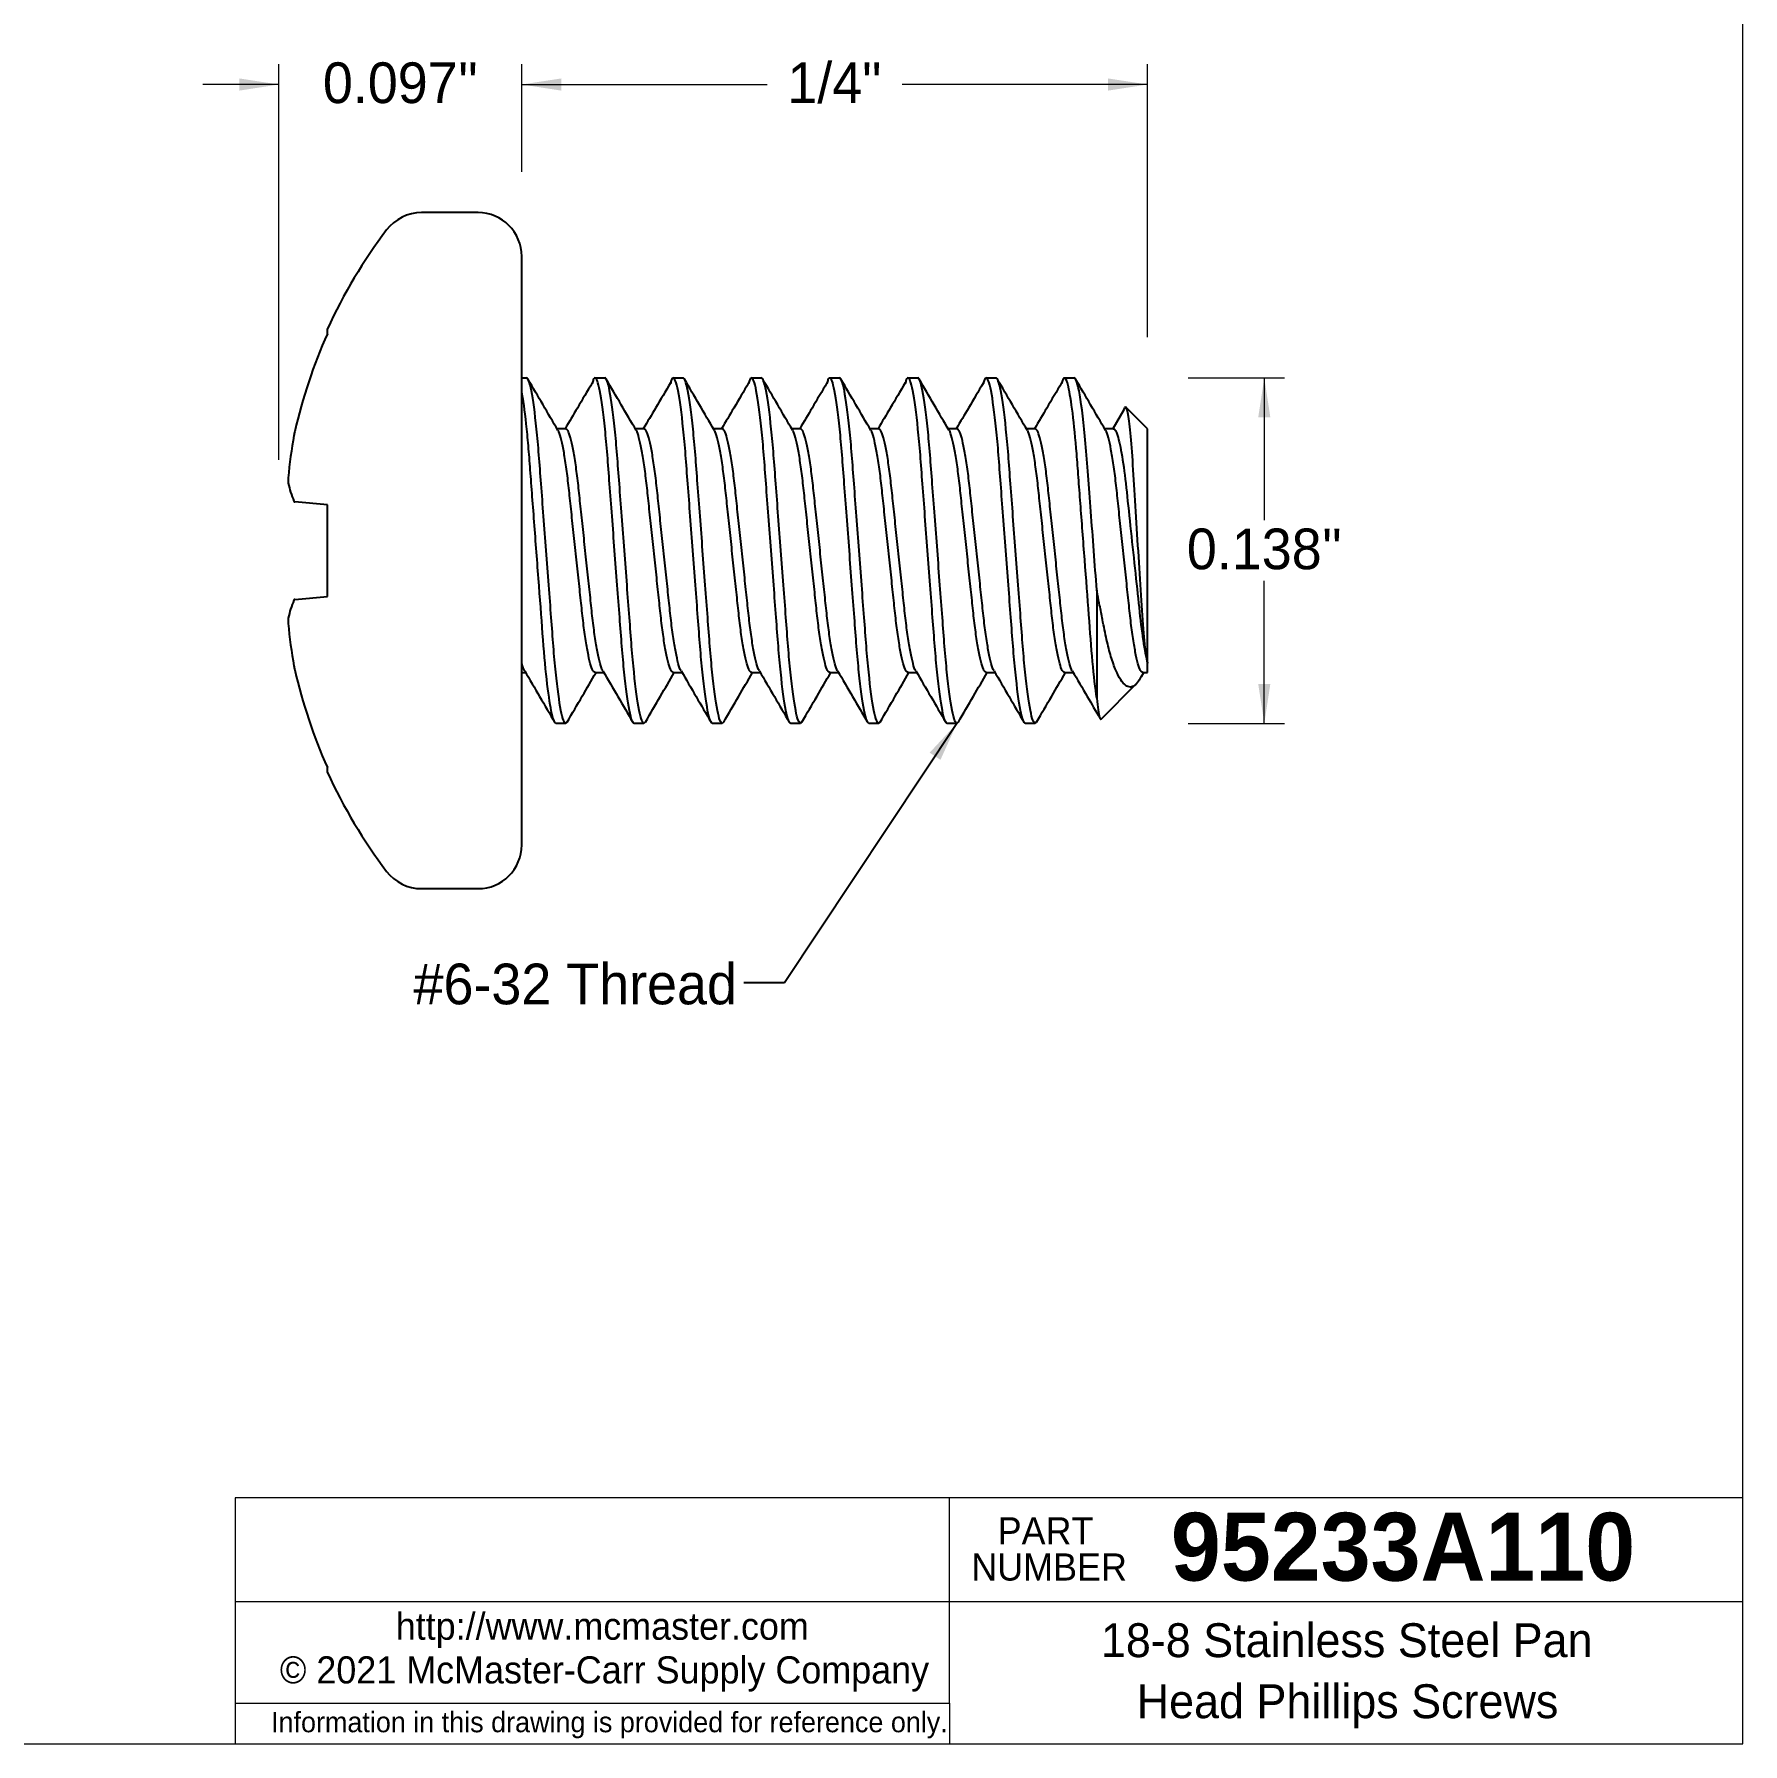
# Model space of a CAD drawing. Header units: inches. Extents: x 0.03 to 1.4, y 0.03 to 1.07.
# Drawn here: x 0.715 to 1.397, y 0.033 to 0.715 of the extents above; entities that cross this region are included whole.
import ezdxf

# ---------------------------------------------------------------- set-up
doc = ezdxf.new("R2010")
doc.units = ezdxf.units.IN
doc.header["$LTSCALE"] = 0.13
doc.header["$MEASUREMENT"] = 0
doc.linetypes.add('SLD-Solid', pattern=[0])
doc.styles.add('SLDTEXTSTYLE0', font='ARIAL.TTF', dxfattribs={"width": 0.948})
doc.styles.add('SLDTEXTSTYLE1', font='ARIALBD.TTF', dxfattribs={"width": 0.948})
doc.styles.get("Standard").update_dxf_attribs({"font": 'ARIAL.TTF'})
doc.dimstyles.new('SLDDIMSTYLE1', dxfattribs={"dimtxt": 0.18, "dimasz": 0.015774, "dimexe": 0, "dimexo": 0.0625, "dimgap": 0, "dimtad": 0, "dimtih": 1, "dimtoh": 1, "dimdec": 0, "dimrnd": 1e-09, "dimzin": 0, "dimdsep": 46, "dimtxsty": 'STANDARD', "dimsah": 1, "dimcen": 0.09, "dimadec": 0, "dimazin": 0, "dimtfac": 0.015774, "dimtdec": 0, "dimtofl": 0, "dimtmove": 0, "dimatfit": 3, "dimfxl": 1, "dimfrac": 2, "dimtolj": 1, "dimtzin": 0, "dimarcsym": 0})
doc.dimstyles.new('SLDDIMSTYLE2', dxfattribs={"dimtxt": 0.015774, "dimasz": 0.015774, "dimexe": 0, "dimexo": 0.0625, "dimgap": 0.003943, "dimtad": 0, "dimtih": 1, "dimtoh": 1, "dimdec": 6, "dimrnd": 1e-09, "dimzin": 12, "dimdsep": 46, "dimtxsty": 'SLDTEXTSTYLE0', "dimsah": 1, "dimcen": 0.09, "dimadec": 0, "dimazin": 3, "dimtfac": 1, "dimtdec": 3, "dimtofl": 0, "dimtmove": 0, "dimatfit": 3, "dimfxl": 1, "dimfrac": 2, "dimtolj": 1, "dimtzin": 12, "dimarcsym": 0})
doc.dimstyles.new('SLDDIMSTYLE3', dxfattribs={"dimtxt": 0.015774, "dimasz": 0.015774, "dimexe": 0, "dimexo": 0.0625, "dimgap": 0.003943, "dimtad": 0, "dimtih": 1, "dimtoh": 1, "dimdec": 3, "dimrnd": 1e-09, "dimdsep": 46, "dimtxsty": 'SLDTEXTSTYLE0', "dimsah": 1, "dimcen": 0.09, "dimadec": 0, "dimazin": 2, "dimtfac": 1, "dimtdec": 3, "dimtofl": 0, "dimtmove": 0, "dimatfit": 3, "dimfxl": 1, "dimfrac": 2, "dimtolj": 1, "dimtzin": 12, "dimarcsym": 0})
doc.dimstyles.new('SLDDIMSTYLE4', dxfattribs={"dimtxt": 0.015774, "dimasz": 0.015774, "dimexe": 0, "dimexo": 0.0625, "dimgap": 0.003943, "dimtad": 0, "dimtih": 1, "dimtoh": 1, "dimdec": 3, "dimrnd": 1e-09, "dimdsep": 46, "dimtxsty": 'SLDTEXTSTYLE0', "dimsah": 1, "dimcen": 0.09, "dimadec": 0, "dimazin": 2, "dimtfac": 1, "dimtdec": 3, "dimtmove": 0, "dimatfit": 0, "dimfxl": 1, "dimfrac": 2, "dimtolj": 1, "dimtzin": 12, "dimarcsym": 0})

# ---------------------------------------------------------------- blocks, each defined once
blk = doc.blocks.new('SW_NOTE_0_3')
at = {"color": 0, "linetype": 'SLD-Solid', "lineweight": 18, "insert": (0.0865, 0.01396), "char_height": 0.0108333, "attachment_point": 2, "style": 'SLDTEXTSTYLE0'}
blk.add_mtext('http://www.mcmaster.com', dxfattribs=at)
blk = doc.blocks.new('Internet')
at = {"color": 7, "linetype": 'SLD-Solid', "lineweight": 18}
blk.add_blockref('SW_NOTE_0_3', (-0.08098, -0.0008), dxfattribs=at)
blk = doc.blocks.new('SW_NOTE_0')
at = {"color": 0, "linetype": 'SLD-Solid', "lineweight": 18, "insert": (0.03233, 0.01396), "char_height": 0.010833, "attachment_point": 2, "style": 'SLDTEXTSTYLE0'}
blk.add_mtext('NUMBER', dxfattribs=at)
blk = doc.blocks.new('SW_NOTE_0_1')
at = {"color": 0, "linetype": 'SLD-Solid', "lineweight": 18, "insert": (0.01964, 0.01396), "char_height": 0.010833, "attachment_point": 2, "style": 'SLDTEXTSTYLE0'}
blk.add_mtext('PART', dxfattribs=at)
blk = doc.blocks.new('Part Number Tag')
at = {"color": 7, "linetype": 'SLD-Solid', "lineweight": 18}
for name, p in [('SW_NOTE_0_1', (-0.01946, 0.0005)), ('SW_NOTE_0', (-0.03072, -0.01392))]:
    blk.add_blockref(name, p, dxfattribs=at)
blk = doc.blocks.new('SW_NOTE_0_2')
at = {"color": 0, "linetype": 'SLD-Solid', "lineweight": 18, "insert": (0.1399, 0.01047), "char_height": 0.008125, "attachment_point": 2, "style": 'SLDTEXTSTYLE0'}
blk.add_mtext('Information in this drawing is provided for reference only.', dxfattribs=at)
blk = doc.blocks.new('Shortened Dimensions Statement')
at = {"color": 7, "linetype": 'SLD-Solid', "lineweight": 18}
blk.add_blockref('SW_NOTE_0_2', (-0.13316, -0.00621), dxfattribs=at)
blk = doc.blocks.new('_D_1')
at = {"color": 7, "linetype": 'SLD-Solid', "lineweight": 0}
for p, q in [((0.90975, 0.66031), (0.90975, 0.70336)), ((1.15975, 0.59431), (1.15975, 0.70336)), ((0.90975, 0.69524), (1.00773, 0.69524)), ((1.15975, 0.69524), (1.06177, 0.69524))]:
    blk.add_line(p, q, dxfattribs=at)
at = {"color": 7, "linetype": 'SLD-Solid', "lineweight": 18}
for points in [[(0.90975, 0.69524), (0.92552, 0.69281), (0.92552, 0.69766)], [(1.15975, 0.69524), (1.14398, 0.69766), (1.14398, 0.69281)]]:
    blk.add_solid(points, dxfattribs=at)
at = {"color": 7, "linetype": 'SLD-Solid', "lineweight": 18, "insert": (1.01585, 0.70407), "char_height": 0.01625, "attachment_point": 1, "style": 'SLDTEXTSTYLE0'}
blk.add_mtext('1/4"', dxfattribs=at)
blk = doc.blocks.new('_D_2')
at = {"color": 7, "linetype": 'SLD-Solid', "lineweight": 0}
for p, q in [((1.176, 0.57806), (1.21448, 0.57806)), ((1.20636, 0.57806), (1.20636, 0.52117)), ((1.20636, 0.44006), (1.20636, 0.49694)), ((1.176, 0.44006), (1.21448, 0.44006))]:
    blk.add_line(p, q, dxfattribs=at)
at = {"color": 7, "linetype": 'SLD-Solid', "lineweight": 18}
for points in [[(1.20636, 0.57806), (1.20393, 0.56228), (1.20878, 0.56228)], [(1.20636, 0.44006), (1.20878, 0.45583), (1.20393, 0.45583)]]:
    blk.add_solid(points, dxfattribs=at)
at = {"color": 7, "linetype": 'SLD-Solid', "lineweight": 18, "char_height": 0.01625, "attachment_point": 1, "style": 'SLDTEXTSTYLE0'}
for s, insert in [('0.138', (1.17543, 0.51789)), ('"', (1.22958, 0.51789))]:
    blk.add_mtext(s, dxfattribs=dict(at, insert=insert))
blk = doc.blocks.new('_D_3')
at = {"color": 7, "linetype": 'SLD-Solid', "lineweight": 0}
for p, q in [((0.81275, 0.54531), (0.81275, 0.70336)), ((0.90975, 0.66031), (0.90975, 0.70336)), ((0.81275, 0.69524), (0.78242, 0.69524)), ((0.90975, 0.69524), (0.94008, 0.69524))]:
    blk.add_line(p, q, dxfattribs=at)
at = {"color": 7, "linetype": 'SLD-Solid', "lineweight": 18}
for points in [[(0.81275, 0.69524), (0.79698, 0.69766), (0.79698, 0.69281)], [(0.90975, 0.69524), (0.92552, 0.69281), (0.92552, 0.69766)]]:
    blk.add_solid(points, dxfattribs=at)
at = {"color": 7, "linetype": 'SLD-Solid', "lineweight": 18, "char_height": 0.01625, "attachment_point": 1, "style": 'SLDTEXTSTYLE0'}
for s, insert in [('0.097', (0.83032, 0.70407)), ('"', (0.88448, 0.70407))]:
    blk.add_mtext(s, dxfattribs=dict(at, insert=insert))

msp = doc.modelspace()

# ---------------------------------------------------------------- linework, layer by layer
at = {"color": 7, "linetype": 'SLD-Solid', "lineweight": 18}
for p, q in [((1.3975, 0.0325), (1.3975, 1.0725)), ((1.3975, 0.1306827), (0.7952586, 0.1306827)), ((0.7952586, 0.1306827), (0.7952586, 0.0325)), ((1.080625, 0.089375), (1.080625, 0.1306827)), ((0.7952586, 0.089375), (1.3975, 0.089375)), ((1.080625, 0.04875), (1.080625, 0.089375)), ((0.7952586, 0.04875), (1.080625, 0.04875)), ((1.080625, 0.04875), (1.080625, 0.0325)), ((0.0325, 0.0325), (1.3975, 0.0325))]:
    msp.add_line(p, q, dxfattribs=at)
at = {"color": 7, "linetype": 'SLD-Solid', "lineweight": 25}
for p, q in [((0.8922898, 0.644055), (0.8696984, 0.644055)), ((0.9097498, 0.391515), (0.9097498, 0.626595)), ((0.8321195, 0.5957024), (0.8321195, 0.5976149)), ((0.9097498, 0.578055), (0.9117029, 0.578055)), ((0.9390467, 0.578055), (0.9429529, 0.578055)), ((0.9702967, 0.578055), (0.9742029, 0.578055)), ((1.0015467, 0.578055), (1.0054529, 0.578055)), ((1.0327967, 0.578055), (1.0367029, 0.578055)), ((1.0640467, 0.578055), (1.0679529, 0.578055)), ((1.0952967, 0.578055), (1.0992029, 0.578055)), ((1.1265467, 0.578055), (1.1304529, 0.578055)), ((1.1502985, 0.5653093), (1.1458163, 0.5577575)), ((1.1597498, 0.5577575), (1.1510822, 0.5664252)), ((0.9273279, 0.5577575), (0.9238121, 0.5577575)), ((0.9585779, 0.5577575), (0.9550621, 0.5577575)), ((0.9898279, 0.5577575), (0.9863121, 0.5577575)), ((1.0210779, 0.5577575), (1.0175621, 0.5577575)), ((1.0523279, 0.5577575), (1.0488121, 0.5577575)), ((1.0835779, 0.5577575), (1.0800621, 0.5577575)), ((1.1148279, 0.5577575), (1.1113121, 0.5577575)), ((1.1460779, 0.5577575), (1.1425621, 0.5577575)), ((1.1597498, 0.4641643), (1.1597498, 0.5577575)), ((0.8321195, 0.5273604), (0.8190661, 0.5285024)), ((0.8321195, 0.4907496), (0.8321195, 0.5273604)), ((1.1394524, 0.4933309), (1.1394524, 0.4500768)), ((0.8190661, 0.4896076), (0.8321195, 0.4907496)), ((0.9097498, 0.4603525), (0.9113131, 0.4603525)), ((0.9390467, 0.4603525), (0.9425631, 0.4603525)), ((0.9702967, 0.4603525), (0.9738131, 0.4603525)), ((1.0015467, 0.4603525), (1.0050631, 0.4603525)), ((1.0327967, 0.4603525), (1.0363131, 0.4603525)), ((1.0640467, 0.4603525), (1.0675631, 0.4603525)), ((1.0952967, 0.4603525), (1.0988131, 0.4603525)), ((1.1265467, 0.4603525), (1.1300631, 0.4603525)), ((1.1572966, 0.4588408), (1.1581801, 0.4603525)), ((1.1577967, 0.4603525), (1.1597498, 0.4603525)), ((1.1597498, 0.4603525), (1.1597498, 0.4641643)), ((1.1412081, 0.4418108), (1.1552112, 0.4558138)), ((0.9273279, 0.440055), (0.9234217, 0.440055)), ((0.9279242, 0.4407236), (0.9273279, 0.440055)), ((0.9585779, 0.440055), (0.9546717, 0.440055)), ((0.9591742, 0.4407236), (0.9585779, 0.440055)), ((0.9898279, 0.440055), (0.9859217, 0.440055)), ((0.9904242, 0.4407236), (0.9898279, 0.440055)), ((1.0210779, 0.440055), (1.0171717, 0.440055)), ((1.0216742, 0.4407236), (1.0210779, 0.440055)), ((1.0523279, 0.440055), (1.0484217, 0.440055)), ((1.0529242, 0.4407236), (1.0523279, 0.440055)), ((1.0835779, 0.440055), (1.0796717, 0.440055)), ((1.0841742, 0.4407236), (1.0835779, 0.440055)), ((1.1148279, 0.440055), (1.1109217, 0.440055)), ((1.1154242, 0.4407236), (1.1148279, 0.440055)), ((0.8321195, 0.4204951), (0.8321195, 0.4224076)), ((0.8696984, 0.374055), (0.8922898, 0.374055))]:
    msp.add_line(p, q, dxfattribs=at)
for centre, radius, start, end in [((0.8696984, 0.626595), 0.01746, 90, 142.8595754), ((0.8922898, 0.626595), 0.01746, 0, 90), ((1.0248864, 0.509055), 0.2121366, 142.8595754, 155.325265), ((1.0263861, 0.5091057), 0.2126934, 155.9744935, 167.0935932), ((0.9952842, 0.5229793), 0.179429, 169.6897336, 175.1337845), ((0.8535222, 0.5436418), 0.037792, 191.598473, 203.0693429), ((0.8535222, 0.4744682), 0.037792, 156.9306571, 168.401527), ((0.9952842, 0.4951307), 0.179429, 184.8662155, 190.3102664), ((1.0263861, 0.5090043), 0.2126934, 192.9064068, 204.0255065), ((1.0248864, 0.509055), 0.2121366, 204.674735, 217.1404246), ((0.8922898, 0.391515), 0.01746, 270, 0), ((0.8696984, 0.391515), 0.01746, 217.1404246, 270)]:
    msp.add_arc(centre, radius, start, end, dxfattribs=at)
for points, knots in [([(0.9273279, 0.440055), (0.9267641, 0.440055), (0.9261069, 0.4417343), (0.92473, 0.448729), (0.9240141, 0.4540372), (0.9230222, 0.4637131), (0.922705, 0.4672121), (0.9221125, 0.4745098), (0.9218369, 0.478301), (0.9209089, 0.4905944), (0.9202132, 0.4998108), (0.9188177, 0.5182993), (0.918122, 0.5275156), (0.917194, 0.539809), (0.9169184, 0.5436002), (0.9163259, 0.5508979), (0.9160087, 0.5543969), (0.9150168, 0.5640729), (0.9143009, 0.569381), (0.912924, 0.5763757), (0.9122668, 0.578055), (0.9117029, 0.578055)], [0, 0, 0, 0, 0.125, 0.125, 0.25, 0.25, 0.3125, 0.3125, 0.375, 0.375, 0.5, 0.5, 0.625, 0.625, 0.6875, 0.6875, 0.75, 0.75, 0.875, 0.875, 1, 1, 1, 1]), ([(0.9242302, 0.5570422), (0.922233, 0.5604559), (0.9182332, 0.5672928), (0.9142517, 0.5741376), (0.9122582, 0.5775647)], [0, 0, 0, 0, 0.49931798, 1, 1, 1, 1]), ([(0.937891, 0.5760482), (0.9359184, 0.5727022), (0.9323118, 0.5665848), (0.9287017, 0.5605098), (0.9270663, 0.5577575)], [0, 0, 0, 0, 0.54696211, 1, 1, 1, 1]), ([(0.9390467, 0.578055), (0.9388124, 0.5779566), (0.9384413, 0.5778007), (0.9380351, 0.5763687), (0.9378854, 0.5758407)], [0, 0, 0, 0, 0.63124907, 1, 1, 1, 1]), ([(0.9546717, 0.440055), (0.9541079, 0.440055), (0.9534507, 0.4417343), (0.9520737, 0.448729), (0.9513579, 0.4540372), (0.9503659, 0.4637131), (0.9500488, 0.4672121), (0.9494563, 0.4745098), (0.9491806, 0.478301), (0.9482527, 0.4905944), (0.947557, 0.4998108), (0.9461614, 0.5182993), (0.9454657, 0.5275156), (0.9445378, 0.539809), (0.9442621, 0.5436002), (0.9436696, 0.5508979), (0.9433525, 0.5543969), (0.9423605, 0.5640729), (0.9416447, 0.569381), (0.9402677, 0.5763757), (0.9396105, 0.578055), (0.9390467, 0.578055)], [0, 0, 0, 0, 0.125, 0.125, 0.25, 0.25, 0.3125, 0.3125, 0.375, 0.375, 0.5, 0.5, 0.625, 0.625, 0.6875, 0.6875, 0.75, 0.75, 0.875, 0.875, 1, 1, 1, 1]), ([(0.9585779, 0.440055), (0.9580141, 0.440055), (0.9573569, 0.4417343), (0.95598, 0.448729), (0.9552641, 0.4540372), (0.9542722, 0.4637131), (0.953955, 0.4672121), (0.9533625, 0.4745098), (0.9530869, 0.478301), (0.9521589, 0.4905944), (0.9514632, 0.4998108), (0.9500677, 0.5182993), (0.949372, 0.5275156), (0.948444, 0.539809), (0.9481684, 0.5436002), (0.9475759, 0.5508979), (0.9472587, 0.5543969), (0.9462668, 0.5640729), (0.9455509, 0.569381), (0.944174, 0.5763757), (0.9435168, 0.578055), (0.9429529, 0.578055)], [0, 0, 0, 0, 0.125, 0.125, 0.25, 0.25, 0.3125, 0.3125, 0.375, 0.375, 0.5, 0.5, 0.625, 0.625, 0.6875, 0.6875, 0.75, 0.75, 0.875, 0.875, 1, 1, 1, 1]), ([(0.9554802, 0.5570422), (0.953483, 0.5604559), (0.9494832, 0.5672928), (0.9455017, 0.5741376), (0.9435082, 0.5775647)], [0, 0, 0, 0, 0.499317976, 1, 1, 1, 1]), ([(0.969141, 0.5760482), (0.9671684, 0.5727022), (0.9635618, 0.5665848), (0.9599517, 0.5605098), (0.9583163, 0.5577575)], [0, 0, 0, 0, 0.54696211, 1, 1, 1, 1]), ([(0.9702967, 0.578055), (0.9700624, 0.5779566), (0.9696913, 0.5778007), (0.9692851, 0.5763687), (0.9691354, 0.5758407)], [0, 0, 0, 0, 0.63124907, 1, 1, 1, 1]), ([(0.9859217, 0.440055), (0.9853579, 0.440055), (0.9847007, 0.4417343), (0.9833237, 0.448729), (0.9826079, 0.4540372), (0.9816159, 0.4637131), (0.9812988, 0.4672121), (0.9807063, 0.4745098), (0.9804306, 0.478301), (0.9795027, 0.4905944), (0.978807, 0.4998108), (0.9774114, 0.5182993), (0.9767157, 0.5275156), (0.9757878, 0.539809), (0.9755121, 0.5436002), (0.9749196, 0.5508979), (0.9746025, 0.5543969), (0.9736105, 0.5640729), (0.9728947, 0.569381), (0.9715177, 0.5763757), (0.9708605, 0.578055), (0.9702967, 0.578055)], [0, 0, 0, 0, 0.125, 0.125, 0.25, 0.25, 0.3125, 0.3125, 0.375, 0.375, 0.5, 0.5, 0.625, 0.625, 0.6875, 0.6875, 0.75, 0.75, 0.875, 0.875, 1, 1, 1, 1]), ([(0.9898279, 0.440055), (0.9892641, 0.440055), (0.9886069, 0.4417343), (0.98723, 0.448729), (0.9865141, 0.4540372), (0.9855222, 0.4637131), (0.985205, 0.4672121), (0.9846125, 0.4745098), (0.9843369, 0.478301), (0.9834089, 0.4905944), (0.9827132, 0.4998108), (0.9813177, 0.5182993), (0.980622, 0.5275156), (0.979694, 0.539809), (0.9794184, 0.5436002), (0.9788259, 0.5508979), (0.9785087, 0.5543969), (0.9775168, 0.5640729), (0.9768009, 0.569381), (0.975424, 0.5763757), (0.9747668, 0.578055), (0.9742029, 0.578055)], [0, 0, 0, 0, 0.125, 0.125, 0.25, 0.25, 0.3125, 0.3125, 0.375, 0.375, 0.5, 0.5, 0.625, 0.625, 0.6875, 0.6875, 0.75, 0.75, 0.875, 0.875, 1, 1, 1, 1]), ([(0.9867302, 0.5570422), (0.984733, 0.5604559), (0.9807332, 0.5672928), (0.9767517, 0.5741376), (0.9747582, 0.5775647)], [0, 0, 0, 0, 0.49931798, 1, 1, 1, 1]), ([(1.000391, 0.5760482), (0.9984184, 0.5727022), (0.9948118, 0.5665848), (0.9912017, 0.5605098), (0.9895663, 0.5577575)], [0, 0, 0, 0, 0.54696211, 1, 1, 1, 1]), ([(1.0015467, 0.578055), (1.0013124, 0.5779566), (1.0009413, 0.5778007), (1.0005351, 0.5763687), (1.0003854, 0.5758407)], [0, 0, 0, 0, 0.63124907, 1, 1, 1, 1]), ([(1.0171717, 0.440055), (1.0166079, 0.440055), (1.0159507, 0.4417343), (1.0145737, 0.448729), (1.0138579, 0.4540372), (1.0128659, 0.4637131), (1.0125488, 0.4672121), (1.0119563, 0.4745098), (1.0116806, 0.478301), (1.0107527, 0.4905944), (1.010057, 0.4998108), (1.0086614, 0.5182993), (1.0079657, 0.5275156), (1.0070378, 0.539809), (1.0067621, 0.5436002), (1.0061696, 0.5508979), (1.0058525, 0.5543969), (1.0048605, 0.5640729), (1.0041447, 0.569381), (1.0027677, 0.5763757), (1.0021105, 0.578055), (1.0015467, 0.578055)], [0, 0, 0, 0, 0.125, 0.125, 0.25, 0.25, 0.3125, 0.3125, 0.375, 0.375, 0.5, 0.5, 0.625, 0.625, 0.6875, 0.6875, 0.75, 0.75, 0.875, 0.875, 1, 1, 1, 1]), ([(1.0210779, 0.440055), (1.0205141, 0.440055), (1.0198569, 0.4417343), (1.01848, 0.448729), (1.0177641, 0.4540372), (1.0167722, 0.4637131), (1.016455, 0.4672121), (1.0158625, 0.4745098), (1.0155869, 0.478301), (1.0146589, 0.4905944), (1.0139632, 0.4998108), (1.0125677, 0.5182993), (1.011872, 0.5275156), (1.010944, 0.539809), (1.0106684, 0.5436002), (1.0100759, 0.5508979), (1.0097587, 0.5543969), (1.0087668, 0.5640729), (1.0080509, 0.569381), (1.006674, 0.5763757), (1.0060168, 0.578055), (1.0054529, 0.578055)], [0, 0, 0, 0, 0.125, 0.125, 0.25, 0.25, 0.3125, 0.3125, 0.375, 0.375, 0.5, 0.5, 0.625, 0.625, 0.6875, 0.6875, 0.75, 0.75, 0.875, 0.875, 1, 1, 1, 1]), ([(1.0179802, 0.5570422), (1.015983, 0.5604559), (1.0119832, 0.5672928), (1.0080017, 0.5741376), (1.0060082, 0.5775647)], [0, 0, 0, 0, 0.49931798, 1, 1, 1, 1]), ([(1.031641, 0.5760482), (1.0296684, 0.5727022), (1.0260618, 0.5665848), (1.0224517, 0.5605098), (1.0208163, 0.5577575)], [0, 0, 0, 0, 0.54696211, 1, 1, 1, 1]), ([(1.0327967, 0.578055), (1.0325624, 0.5779566), (1.0321913, 0.5778007), (1.0317851, 0.5763687), (1.0316354, 0.5758407)], [0, 0, 0, 0, 0.63124907, 1, 1, 1, 1]), ([(1.0484217, 0.440055), (1.0478579, 0.440055), (1.0472007, 0.4417343), (1.0458237, 0.448729), (1.0451079, 0.4540372), (1.0441159, 0.4637131), (1.0437988, 0.4672121), (1.0432063, 0.4745098), (1.0429306, 0.478301), (1.0420027, 0.4905944), (1.041307, 0.4998108), (1.0399114, 0.5182993), (1.0392157, 0.5275156), (1.0382878, 0.539809), (1.0380121, 0.5436002), (1.0374196, 0.5508979), (1.0371025, 0.5543969), (1.0361105, 0.5640729), (1.0353947, 0.569381), (1.0340177, 0.5763757), (1.0333605, 0.578055), (1.0327967, 0.578055)], [0, 0, 0, 0, 0.125, 0.125, 0.25, 0.25, 0.3125, 0.3125, 0.375, 0.375, 0.5, 0.5, 0.625, 0.625, 0.6875, 0.6875, 0.75, 0.75, 0.875, 0.875, 1, 1, 1, 1]), ([(1.0523279, 0.440055), (1.0517641, 0.440055), (1.0511069, 0.4417343), (1.04973, 0.448729), (1.0490141, 0.4540372), (1.0480222, 0.4637131), (1.047705, 0.4672121), (1.0471125, 0.4745098), (1.0468369, 0.478301), (1.0459089, 0.4905944), (1.0452132, 0.4998108), (1.0438177, 0.5182993), (1.043122, 0.5275156), (1.042194, 0.539809), (1.0419184, 0.5436002), (1.0413259, 0.5508979), (1.0410087, 0.5543969), (1.0400168, 0.5640729), (1.0393009, 0.569381), (1.037924, 0.5763757), (1.0372668, 0.578055), (1.0367029, 0.578055)], [0, 0, 0, 0, 0.125, 0.125, 0.25, 0.25, 0.3125, 0.3125, 0.375, 0.375, 0.5, 0.5, 0.625, 0.625, 0.6875, 0.6875, 0.75, 0.75, 0.875, 0.875, 1, 1, 1, 1]), ([(1.0492302, 0.5570422), (1.047233, 0.5604559), (1.0432332, 0.5672928), (1.0392517, 0.5741376), (1.0372582, 0.5775647)], [0, 0, 0, 0, 0.49931798, 1, 1, 1, 1]), ([(1.062891, 0.5760482), (1.0609184, 0.5727022), (1.0573118, 0.5665848), (1.0537017, 0.5605098), (1.0520663, 0.5577575)], [0, 0, 0, 0, 0.54696211, 1, 1, 1, 1]), ([(1.0640467, 0.578055), (1.0638124, 0.5779566), (1.0634413, 0.5778007), (1.0630351, 0.5763687), (1.0628854, 0.5758407)], [0, 0, 0, 0, 0.63124907, 1, 1, 1, 1]), ([(1.0796717, 0.440055), (1.0791079, 0.440055), (1.0784507, 0.4417343), (1.0770737, 0.448729), (1.0763579, 0.4540372), (1.0753659, 0.4637131), (1.0750488, 0.4672121), (1.0744563, 0.4745098), (1.0741806, 0.478301), (1.0732527, 0.4905944), (1.072557, 0.4998108), (1.0711614, 0.5182993), (1.0704657, 0.5275156), (1.0695378, 0.539809), (1.0692621, 0.5436002), (1.0686696, 0.5508979), (1.0683525, 0.5543969), (1.0673605, 0.5640729), (1.0666447, 0.569381), (1.0652677, 0.5763757), (1.0646105, 0.578055), (1.0640467, 0.578055)], [0, 0, 0, 0, 0.125, 0.125, 0.25, 0.25, 0.3125, 0.3125, 0.375, 0.375, 0.5, 0.5, 0.625, 0.625, 0.6875, 0.6875, 0.75, 0.75, 0.875, 0.875, 1, 1, 1, 1]), ([(1.0835779, 0.440055), (1.0830141, 0.440055), (1.0823569, 0.4417343), (1.08098, 0.448729), (1.0802641, 0.4540372), (1.0792722, 0.4637131), (1.078955, 0.4672121), (1.0783625, 0.4745098), (1.0780869, 0.478301), (1.0771589, 0.4905944), (1.0764632, 0.4998108), (1.0750677, 0.5182993), (1.074372, 0.5275156), (1.073444, 0.539809), (1.0731684, 0.5436002), (1.0725759, 0.5508979), (1.0722587, 0.5543969), (1.0712668, 0.5640729), (1.0705509, 0.569381), (1.069174, 0.5763757), (1.0685168, 0.578055), (1.0679529, 0.578055)], [0, 0, 0, 0, 0.125, 0.125, 0.25, 0.25, 0.3125, 0.3125, 0.375, 0.375, 0.5, 0.5, 0.625, 0.625, 0.6875, 0.6875, 0.75, 0.75, 0.875, 0.875, 1, 1, 1, 1]), ([(1.0804802, 0.5570422), (1.078483, 0.5604559), (1.0744832, 0.5672928), (1.0705017, 0.5741376), (1.0685082, 0.5775647)], [0, 0, 0, 0, 0.49931798, 1, 1, 1, 1]), ([(1.094141, 0.5760482), (1.0921684, 0.5727022), (1.0885618, 0.5665848), (1.0849517, 0.5605098), (1.0833163, 0.5577575)], [0, 0, 0, 0, 0.54696211, 1, 1, 1, 1]), ([(1.0952967, 0.578055), (1.0950624, 0.5779566), (1.0946913, 0.5778007), (1.0942851, 0.5763687), (1.0941354, 0.5758407)], [0, 0, 0, 0, 0.63124907, 1, 1, 1, 1]), ([(1.1109217, 0.440055), (1.1103579, 0.440055), (1.1097007, 0.4417343), (1.1083237, 0.448729), (1.1076079, 0.4540372), (1.1066159, 0.4637131), (1.1062988, 0.4672121), (1.1057063, 0.4745098), (1.1054306, 0.478301), (1.1045027, 0.4905944), (1.103807, 0.4998108), (1.1024114, 0.5182993), (1.1017157, 0.5275156), (1.1007878, 0.539809), (1.1005121, 0.5436002), (1.0999196, 0.5508979), (1.0996025, 0.5543969), (1.0986105, 0.5640729), (1.0978947, 0.569381), (1.0965177, 0.5763757), (1.0958605, 0.578055), (1.0952967, 0.578055)], [0, 0, 0, 0, 0.125, 0.125, 0.25, 0.25, 0.3125, 0.3125, 0.375, 0.375, 0.5, 0.5, 0.625, 0.625, 0.6875, 0.6875, 0.75, 0.75, 0.875, 0.875, 1, 1, 1, 1]), ([(1.1148279, 0.440055), (1.1142641, 0.440055), (1.1136069, 0.4417343), (1.11223, 0.448729), (1.1115141, 0.4540372), (1.1105222, 0.4637131), (1.110205, 0.4672121), (1.1096125, 0.4745098), (1.1093369, 0.478301), (1.1084089, 0.4905944), (1.1077132, 0.4998108), (1.1063177, 0.5182993), (1.105622, 0.5275156), (1.104694, 0.539809), (1.1044184, 0.5436002), (1.1038259, 0.5508979), (1.1035087, 0.5543969), (1.1025168, 0.5640729), (1.1018009, 0.569381), (1.100424, 0.5763757), (1.0997668, 0.578055), (1.0992029, 0.578055)], [0, 0, 0, 0, 0.125, 0.125, 0.25, 0.25, 0.3125, 0.3125, 0.375, 0.375, 0.5, 0.5, 0.625, 0.625, 0.6875, 0.6875, 0.75, 0.75, 0.875, 0.875, 1, 1, 1, 1]), ([(1.1117302, 0.5570422), (1.109733, 0.5604559), (1.1057332, 0.5672928), (1.1017517, 0.5741376), (1.0997582, 0.5775647)], [0, 0, 0, 0, 0.49931798, 1, 1, 1, 1]), ([(1.125391, 0.5760482), (1.1234184, 0.5727022), (1.1198118, 0.5665848), (1.1162017, 0.5605098), (1.1145663, 0.5577575)], [0, 0, 0, 0, 0.54696211, 1, 1, 1, 1]), ([(1.1265467, 0.578055), (1.1263124, 0.5779566), (1.1259413, 0.5778007), (1.1255351, 0.5763687), (1.1253854, 0.5758407)], [0, 0, 0, 0, 0.63124907, 1, 1, 1, 1]), ([(1.1394524, 0.4500768), (1.1388759, 0.4540417), (1.1383035, 0.4591045), (1.1372533, 0.4704685), (1.1368106, 0.4765793), (1.1357781, 0.4902576), (1.1352114, 0.4977655), (1.1340604, 0.513013), (1.1334779, 0.520731), (1.1326617, 0.531543), (1.1323992, 0.535021), (1.1319016, 0.5416134), (1.1316753, 0.5446949), (1.1309366, 0.5537105), (1.1303867, 0.5592908), (1.1292475, 0.5685226), (1.1286597, 0.5721571), (1.1275416, 0.5769225), (1.1270127, 0.578055), (1.1265467, 0.578055)], [0, 0, 0, 0, 0.125, 0.125, 0.25, 0.25, 0.375, 0.375, 0.5, 0.5, 0.5625, 0.5625, 0.625, 0.625, 0.75, 0.75, 0.875, 0.875, 1, 1, 1, 1]), ([(1.1394524, 0.4933309), (1.1386856, 0.5034894), (1.1378569, 0.5144676), (1.1367058, 0.5297167), (1.1363376, 0.5345949), (1.1356552, 0.5436357), (1.1353408, 0.547814), (1.1342681, 0.5598186), (1.1334551, 0.5666969), (1.131866, 0.5758309), (1.1310978, 0.578055), (1.1304529, 0.578055)], [0, 0, 0, 0, 0.25, 0.25, 0.375, 0.375, 0.5, 0.5, 0.75, 0.75, 1, 1, 1, 1]), ([(1.1429802, 0.5570422), (1.140983, 0.5604559), (1.1369832, 0.5672928), (1.1330017, 0.5741376), (1.1310082, 0.5775647)], [0, 0, 0, 0, 0.49931798, 1, 1, 1, 1]), ([(0.9234217, 0.440055), (0.9229298, 0.440055), (0.9223676, 0.4413207), (0.921181, 0.4466363), (0.9205586, 0.4506868), (0.9193658, 0.4608659), (0.9187974, 0.4669708), (0.9177984, 0.4799238), (0.9172567, 0.4872294), (0.916077, 0.5028575), (0.9154549, 0.5110987), (0.9142566, 0.5269738), (0.9136823, 0.534582), (0.9129219, 0.5446568), (0.9126762, 0.54784), (0.912136, 0.5540032), (0.9118518, 0.5569379), (0.9109727, 0.5650608), (0.9103514, 0.5695393), (0.9097498, 0.5726546)], [0, 0, 0, 0, 0.125, 0.125, 0.25, 0.25, 0.375, 0.375, 0.5, 0.5, 0.625, 0.625, 0.75, 0.75, 0.8125, 0.8125, 0.875, 0.875, 1, 1, 1, 1]), ([(1.1503092, 0.5653031), (1.1504378, 0.5657123), (1.1507047, 0.566561), (1.1509534, 0.5664715), (1.1510822, 0.5664252)], [0, 0, 0, 0, 0.48209447, 1, 1, 1, 1]), ([(1.1597498, 0.4641643), (1.1593386, 0.4661563), (1.1589321, 0.4691771), (1.1581507, 0.4770601), (1.1578067, 0.4818443), (1.1570966, 0.4925071), (1.1567148, 0.498361), (1.1559519, 0.510335), (1.1555665, 0.5165217), (1.1544783, 0.5343442), (1.1538513, 0.5453903), (1.152778, 0.5571513), (1.1524131, 0.5603417), (1.15172, 0.5648042), (1.1513874, 0.56612), (1.1510822, 0.5664252)], [0, 0, 0, 0, 0.125, 0.125, 0.25, 0.25, 0.375, 0.375, 0.5, 0.5, 0.75, 0.75, 0.875, 0.875, 1, 1, 1, 1]), ([(0.9390467, 0.4603525), (0.9387491, 0.4605258), (0.9381439, 0.4608784), (0.9371359, 0.4637467), (0.9360945, 0.468312), (0.9350711, 0.474493), (0.9341217, 0.4818701), (0.9332537, 0.4902215), (0.9322689, 0.4993661), (0.9312342, 0.509055), (0.9301994, 0.5187441), (0.9292147, 0.527888), (0.9283467, 0.5362417), (0.9273976, 0.5436103), (0.9263729, 0.5498238), (0.9253363, 0.554267), (0.9246079, 0.556621), (0.9242639, 0.5569317), (0.9242315, 0.556961)], [0, 0, 0, 0, 0.06452056, 0.13121265, 0.1988155, 0.26595983, 0.33133154, 0.3952444, 0.46134302, 0.52879233, 0.59624163, 0.66234026, 0.72625311, 0.79162483, 0.85876916, 0.92637201, 0.99306409, 1, 1, 1, 1]), ([(0.9421689, 0.4611238), (0.942128, 0.46116), (0.9417757, 0.4614717), (0.9410386, 0.4638374), (0.9400017, 0.4682877), (0.9389771, 0.4744993), (0.938028, 0.4818684), (0.9371599, 0.490222), (0.9361752, 0.499366), (0.9351404, 0.509055), (0.9341057, 0.5187439), (0.933121, 0.5278885), (0.932253, 0.53624), (0.9313036, 0.543617), (0.9302801, 0.549798), (0.9292388, 0.5543633), (0.9282307, 0.5572316), (0.9276255, 0.5575842), (0.9273279, 0.5577575)], [0, 0, 0, 0, 0.00874889, 0.07531922, 0.14279865, 0.2098204, 0.27507277, 0.33886894, 0.40484689, 0.47217306, 0.53949923, 0.60547718, 0.66927335, 0.73452572, 0.80154747, 0.8690269, 0.93559723, 1, 1, 1, 1]), ([(0.9702967, 0.4603525), (0.9699991, 0.4605258), (0.9693939, 0.4608784), (0.9683859, 0.4637467), (0.9673445, 0.468312), (0.9663211, 0.474493), (0.9653717, 0.4818701), (0.9645037, 0.4902215), (0.9635189, 0.4993661), (0.9624842, 0.509055), (0.9614494, 0.5187441), (0.9604647, 0.527888), (0.9595967, 0.5362417), (0.9586476, 0.5436103), (0.9576229, 0.5498238), (0.9565863, 0.554267), (0.9558579, 0.556621), (0.9555139, 0.5569317), (0.9554815, 0.556961)], [0, 0, 0, 0, 0.06452056, 0.13121265, 0.1988155, 0.26595983, 0.33133154, 0.3952444, 0.46134302, 0.52879233, 0.59624163, 0.66234026, 0.72625311, 0.79162483, 0.85876916, 0.92637201, 0.99306409, 1, 1, 1, 1]), ([(0.9734189, 0.4611238), (0.973378, 0.46116), (0.9730257, 0.4614717), (0.9722886, 0.4638374), (0.9712517, 0.4682877), (0.9702271, 0.4744993), (0.969278, 0.4818684), (0.9684099, 0.490222), (0.9674252, 0.499366), (0.9663904, 0.509055), (0.9653557, 0.5187439), (0.964371, 0.5278885), (0.963503, 0.53624), (0.9625536, 0.543617), (0.9615301, 0.549798), (0.9604888, 0.5543633), (0.9594807, 0.5572316), (0.9588755, 0.5575842), (0.9585779, 0.5577575)], [0, 0, 0, 0, 0.00874889, 0.07531922, 0.14279865, 0.2098204, 0.27507277, 0.33886894, 0.40484689, 0.47217306, 0.53949923, 0.60547718, 0.66927335, 0.73452572, 0.80154747, 0.8690269, 0.93559723, 1, 1, 1, 1]), ([(1.0015467, 0.4603525), (1.0012491, 0.4605258), (1.0006439, 0.4608784), (0.9996359, 0.4637467), (0.9985945, 0.468312), (0.9975711, 0.474493), (0.9966217, 0.4818701), (0.9957537, 0.4902215), (0.9947689, 0.4993661), (0.9937342, 0.509055), (0.9926994, 0.5187441), (0.9917147, 0.527888), (0.9908467, 0.5362417), (0.9898976, 0.5436103), (0.9888729, 0.5498238), (0.9878363, 0.554267), (0.9871079, 0.556621), (0.9867639, 0.5569317), (0.9867315, 0.556961)], [0, 0, 0, 0, 0.06452056, 0.13121265, 0.1988155, 0.26595983, 0.33133154, 0.3952444, 0.46134302, 0.52879233, 0.59624163, 0.66234026, 0.72625311, 0.79162483, 0.85876916, 0.92637201, 0.99306409, 1, 1, 1, 1]), ([(1.0046689, 0.4611238), (1.004628, 0.46116), (1.0042757, 0.4614717), (1.0035386, 0.4638374), (1.0025017, 0.4682877), (1.0014771, 0.4744993), (1.000528, 0.4818684), (0.9996599, 0.490222), (0.9986752, 0.499366), (0.9976404, 0.509055), (0.9966057, 0.5187439), (0.995621, 0.5278885), (0.994753, 0.53624), (0.9938036, 0.543617), (0.9927801, 0.549798), (0.9917388, 0.5543633), (0.9907307, 0.5572316), (0.9901255, 0.5575842), (0.9898279, 0.5577575)], [0, 0, 0, 0, 0.00874889, 0.07531922, 0.14279865, 0.2098204, 0.27507277, 0.33886894, 0.40484689, 0.47217306, 0.53949923, 0.60547718, 0.66927335, 0.73452572, 0.80154747, 0.8690269, 0.93559723, 1, 1, 1, 1]), ([(1.0327967, 0.4603525), (1.0324991, 0.4605258), (1.0318939, 0.4608784), (1.0308859, 0.4637467), (1.0298445, 0.468312), (1.0288211, 0.474493), (1.0278717, 0.4818701), (1.0270037, 0.4902215), (1.0260189, 0.4993661), (1.0249842, 0.509055), (1.0239494, 0.5187441), (1.0229647, 0.527888), (1.0220967, 0.5362417), (1.0211476, 0.5436103), (1.0201229, 0.5498238), (1.0190863, 0.554267), (1.0183579, 0.556621), (1.0180139, 0.5569317), (1.0179815, 0.556961)], [0, 0, 0, 0, 0.06452056, 0.13121265, 0.1988155, 0.26595983, 0.33133154, 0.3952444, 0.46134302, 0.52879233, 0.59624163, 0.66234026, 0.72625311, 0.79162483, 0.85876916, 0.92637201, 0.99306409, 1, 1, 1, 1]), ([(1.0359189, 0.4611238), (1.035878, 0.46116), (1.0355257, 0.4614717), (1.0347886, 0.4638374), (1.0337517, 0.4682877), (1.0327271, 0.4744993), (1.031778, 0.4818684), (1.0309099, 0.490222), (1.0299252, 0.499366), (1.0288904, 0.509055), (1.0278557, 0.5187439), (1.026871, 0.5278885), (1.026003, 0.53624), (1.0250536, 0.543617), (1.0240301, 0.549798), (1.0229888, 0.5543633), (1.0219807, 0.5572316), (1.0213755, 0.5575842), (1.0210779, 0.5577575)], [0, 0, 0, 0, 0.00874889, 0.07531922, 0.14279865, 0.2098204, 0.27507277, 0.33886894, 0.40484689, 0.47217306, 0.53949923, 0.60547718, 0.66927335, 0.73452572, 0.80154747, 0.8690269, 0.93559723, 1, 1, 1, 1]), ([(1.0640467, 0.4603525), (1.0637491, 0.4605258), (1.0631439, 0.4608784), (1.0621359, 0.4637467), (1.0610945, 0.468312), (1.0600711, 0.474493), (1.0591217, 0.4818701), (1.0582537, 0.4902215), (1.0572689, 0.4993661), (1.0562342, 0.509055), (1.0551994, 0.5187441), (1.0542147, 0.527888), (1.0533467, 0.5362417), (1.0523976, 0.5436103), (1.0513729, 0.5498238), (1.0503363, 0.554267), (1.0496079, 0.556621), (1.0492639, 0.5569317), (1.0492315, 0.556961)], [0, 0, 0, 0, 0.06452056, 0.13121265, 0.1988155, 0.26595983, 0.33133154, 0.3952444, 0.46134302, 0.52879233, 0.59624163, 0.66234026, 0.72625311, 0.79162483, 0.85876916, 0.92637201, 0.99306409, 1, 1, 1, 1]), ([(1.0671689, 0.4611238), (1.067128, 0.46116), (1.0667757, 0.4614717), (1.0660386, 0.4638374), (1.0650017, 0.4682877), (1.0639771, 0.4744993), (1.063028, 0.4818684), (1.0621599, 0.490222), (1.0611752, 0.499366), (1.0601404, 0.509055), (1.0591057, 0.5187439), (1.058121, 0.5278885), (1.057253, 0.53624), (1.0563036, 0.543617), (1.0552801, 0.549798), (1.0542388, 0.5543633), (1.0532307, 0.5572316), (1.0526255, 0.5575842), (1.0523279, 0.5577575)], [0, 0, 0, 0, 0.00874889, 0.07531922, 0.14279865, 0.2098204, 0.27507277, 0.33886894, 0.40484689, 0.47217306, 0.53949923, 0.60547718, 0.66927335, 0.73452572, 0.80154747, 0.8690269, 0.93559723, 1, 1, 1, 1]), ([(1.0952967, 0.4603525), (1.0949991, 0.4605258), (1.0943939, 0.4608784), (1.0933859, 0.4637467), (1.0923445, 0.468312), (1.0913211, 0.474493), (1.0903717, 0.4818701), (1.0895037, 0.4902215), (1.0885189, 0.4993661), (1.0874842, 0.509055), (1.0864494, 0.5187441), (1.0854647, 0.527888), (1.0845967, 0.5362417), (1.0836476, 0.5436103), (1.0826229, 0.5498238), (1.0815863, 0.554267), (1.0808579, 0.556621), (1.0805139, 0.5569317), (1.0804815, 0.556961)], [0, 0, 0, 0, 0.064520563, 0.131212647, 0.198815498, 0.265959828, 0.331331545, 0.395244395, 0.461343022, 0.528792327, 0.596241633, 0.662340259, 0.72625311, 0.791624826, 0.858769157, 0.926372008, 0.993064092, 1, 1, 1, 1]), ([(1.0984189, 0.4611238), (1.098378, 0.46116), (1.0980257, 0.4614717), (1.0972886, 0.4638374), (1.0962517, 0.4682877), (1.0952271, 0.4744993), (1.094278, 0.4818684), (1.0934099, 0.490222), (1.0924252, 0.499366), (1.0913904, 0.509055), (1.0903557, 0.5187439), (1.089371, 0.5278885), (1.088503, 0.53624), (1.0875536, 0.543617), (1.0865301, 0.549798), (1.0854888, 0.5543633), (1.0844807, 0.5572316), (1.0838755, 0.5575842), (1.0835779, 0.5577575)], [0, 0, 0, 0, 0.00874889, 0.07531922, 0.14279865, 0.2098204, 0.27507277, 0.33886894, 0.40484689, 0.47217306, 0.53949923, 0.60547718, 0.66927335, 0.73452572, 0.80154747, 0.8690269, 0.93559723, 1, 1, 1, 1]), ([(1.1265467, 0.4603525), (1.1262491, 0.4605258), (1.1256439, 0.4608784), (1.1246359, 0.4637467), (1.1235945, 0.468312), (1.1225711, 0.474493), (1.1216217, 0.4818701), (1.1207537, 0.4902215), (1.1197689, 0.4993661), (1.1187342, 0.509055), (1.1176994, 0.5187441), (1.1167147, 0.527888), (1.1158467, 0.5362417), (1.1148976, 0.5436103), (1.1138729, 0.5498238), (1.1128363, 0.554267), (1.1121079, 0.556621), (1.1117639, 0.5569317), (1.1117315, 0.556961)], [0, 0, 0, 0, 0.06452056, 0.13121265, 0.1988155, 0.26595983, 0.33133154, 0.3952444, 0.46134302, 0.52879233, 0.59624163, 0.66234026, 0.72625311, 0.79162483, 0.85876916, 0.92637201, 0.99306409, 1, 1, 1, 1]), ([(1.1296689, 0.4611238), (1.129628, 0.46116), (1.1292757, 0.4614717), (1.1285386, 0.4638374), (1.1275017, 0.4682877), (1.1264771, 0.4744993), (1.125528, 0.4818684), (1.1246599, 0.490222), (1.1236752, 0.499366), (1.1226404, 0.509055), (1.1216057, 0.5187439), (1.120621, 0.5278885), (1.119753, 0.53624), (1.1188036, 0.543617), (1.1177801, 0.549798), (1.1167388, 0.5543633), (1.1157307, 0.5572316), (1.1151255, 0.5575842), (1.1148279, 0.5577575)], [0, 0, 0, 0, 0.008748894, 0.075319222, 0.142798654, 0.209820402, 0.275072773, 0.338868941, 0.404846895, 0.472173062, 0.539499229, 0.605477182, 0.66927335, 0.734525721, 0.801547469, 0.869026902, 0.935597229, 1, 1, 1, 1]), ([(1.1577967, 0.4603525), (1.1574991, 0.4605258), (1.1568939, 0.4608784), (1.1558859, 0.4637467), (1.1548445, 0.468312), (1.1538211, 0.474493), (1.1528717, 0.4818701), (1.1520037, 0.4902215), (1.1510189, 0.4993661), (1.1499842, 0.509055), (1.1489494, 0.5187441), (1.1479647, 0.527888), (1.1470967, 0.5362417), (1.1461476, 0.5436103), (1.1451229, 0.5498238), (1.1440863, 0.554267), (1.1433579, 0.556621), (1.1430139, 0.5569317), (1.1429815, 0.556961)], [0, 0, 0, 0, 0.064520563, 0.131212647, 0.198815498, 0.265959828, 0.331331545, 0.395244395, 0.461343022, 0.528792327, 0.596241633, 0.662340259, 0.72625311, 0.791624826, 0.858769157, 0.926372008, 0.993064092, 1, 1, 1, 1]), ([(1.1460779, 0.5577575), (1.1465698, 0.5577575), (1.1471321, 0.5568641), (1.1483186, 0.5531122), (1.1489411, 0.5502533), (1.1501338, 0.5430685), (1.1507023, 0.5387595), (1.1517013, 0.5296168), (1.152243, 0.5244602), (1.1534226, 0.5134294), (1.1540447, 0.5076125), (1.155243, 0.4964073), (1.1558173, 0.4910372), (1.1568313, 0.4815557), (1.1573548, 0.4771688), (1.158527, 0.4695242), (1.1591482, 0.4663632), (1.1597498, 0.4641643)], [0, 0, 0, 0, 0.125, 0.125, 0.25, 0.25, 0.375, 0.375, 0.5, 0.5, 0.625, 0.625, 0.75, 0.75, 0.875, 0.875, 1, 1, 1, 1]), ([(0.8165019, 0.5382002), (0.8164671, 0.5377913), (0.8164462, 0.537405), (0.8164411, 0.5370733), (0.816436, 0.5367417), (0.8164466, 0.5364556), (0.8164718, 0.5362388), (0.8164802, 0.5361665), (0.8164903, 0.5361012), (0.8165019, 0.5360436)], [0, 0, 0, 0, 0.0000339283245, 0.0000339283245, 0.0000339283245, 0.000067858491, 0.000067858491, 0.000067858491, 0.0000790294097, 0.0000790294097, 0.0000790294097, 0.0000790294097]), ([(1.1572413, 0.4588731), (1.1568568, 0.4581736), (1.1558854, 0.4564065), (1.1545163, 0.4550445), (1.1527916, 0.4543688), (1.1509394, 0.4550411), (1.1489761, 0.4572536), (1.147009, 0.4611038), (1.1451159, 0.4665399), (1.1433466, 0.4734119), (1.1419246, 0.4805256), (1.1405964, 0.4872416), (1.1398348, 0.4912953), (1.1394524, 0.4933309)], [0, 0, 0, 0, 0.05570369, 0.14072168, 0.22756472, 0.32643502, 0.42778695, 0.53370949, 0.64270112, 0.74867206, 0.857531, 0.92845627, 1, 1, 1, 1]), ([(0.8165019, 0.4820664), (0.8164671, 0.4818937), (0.8164462, 0.4816488), (0.8164411, 0.4813517), (0.816436, 0.4810546), (0.8164466, 0.4806972), (0.8164718, 0.4803091), (0.8164802, 0.4801797), (0.8164903, 0.4800462), (0.8165019, 0.4799098)], [0, 0, 0, 0, 0.0000339283245, 0.0000339283245, 0.0000339283245, 0.000067858491, 0.000067858491, 0.000067858491, 0.0000790294097, 0.0000790294097, 0.0000790294097, 0.0000790294097]), ([(0.9109189, 0.4611238), (0.910878, 0.4611597), (0.9105258, 0.461469), (0.9101192, 0.4628255), (0.9097644, 0.4641116), (0.9097498, 0.4641643)], [0, 0, 0, 0, 0.11193106, 0.96361444, 1, 1, 1, 1]), ([(0.9109219, 0.4610219), (0.9129169, 0.4576111), (0.9169119, 0.4507812), (0.9208901, 0.4439428), (0.9228818, 0.4405194)], [0, 0, 0, 0, 0.49937773, 1, 1, 1, 1]), ([(0.9279194, 0.4406092), (0.9299253, 0.4440614), (0.9337475, 0.4506392), (0.9375996, 0.4572237), (0.9394301, 0.4603525)], [0, 0, 0, 0, 0.52481452, 1, 1, 1, 1]), ([(0.9421719, 0.4610219), (0.9441669, 0.4576111), (0.9481619, 0.4507812), (0.9521401, 0.4439428), (0.9541318, 0.4405194)], [0, 0, 0, 0, 0.49937773, 1, 1, 1, 1]), ([(0.9591694, 0.4406092), (0.9611753, 0.4440614), (0.9649975, 0.4506392), (0.9688496, 0.4572237), (0.9706801, 0.4603525)], [0, 0, 0, 0, 0.52481452, 1, 1, 1, 1]), ([(0.9734219, 0.4610219), (0.9754169, 0.4576111), (0.9794119, 0.4507812), (0.9833901, 0.4439428), (0.9853818, 0.4405194)], [0, 0, 0, 0, 0.49937773, 1, 1, 1, 1]), ([(0.9904194, 0.4406092), (0.9924253, 0.4440614), (0.9962475, 0.4506392), (1.0000996, 0.4572237), (1.0019301, 0.4603525)], [0, 0, 0, 0, 0.52481452, 1, 1, 1, 1]), ([(1.0046719, 0.4610219), (1.0066669, 0.4576111), (1.0106619, 0.4507812), (1.0146401, 0.4439428), (1.0166318, 0.4405194)], [0, 0, 0, 0, 0.49937773, 1, 1, 1, 1]), ([(1.0216694, 0.4406092), (1.0236753, 0.4440614), (1.0274975, 0.4506392), (1.0313496, 0.4572237), (1.0331801, 0.4603525)], [0, 0, 0, 0, 0.52481452, 1, 1, 1, 1]), ([(1.0359219, 0.4610219), (1.0379169, 0.4576111), (1.0419119, 0.4507812), (1.0458901, 0.4439428), (1.0478818, 0.4405194)], [0, 0, 0, 0, 0.49937773, 1, 1, 1, 1]), ([(1.0529194, 0.4406092), (1.0549253, 0.4440614), (1.0587475, 0.4506392), (1.0625996, 0.4572237), (1.0644301, 0.4603525)], [0, 0, 0, 0, 0.52481452, 1, 1, 1, 1]), ([(1.0671719, 0.4610219), (1.0691669, 0.4576111), (1.0731619, 0.4507812), (1.0771401, 0.4439428), (1.0791318, 0.4405194)], [0, 0, 0, 0, 0.49937773, 1, 1, 1, 1]), ([(1.0841694, 0.4406092), (1.0861753, 0.4440614), (1.0899975, 0.4506392), (1.0938496, 0.4572237), (1.0956801, 0.4603525)], [0, 0, 0, 0, 0.524814521, 1, 1, 1, 1]), ([(1.0984219, 0.4610219), (1.1004169, 0.4576111), (1.1044119, 0.4507812), (1.1083901, 0.4439428), (1.1103818, 0.4405194)], [0, 0, 0, 0, 0.49937773, 1, 1, 1, 1]), ([(1.1154194, 0.4406092), (1.1174253, 0.4440614), (1.1212475, 0.4506392), (1.1250996, 0.4572237), (1.1269301, 0.4603525)], [0, 0, 0, 0, 0.52481452, 1, 1, 1, 1]), ([(1.1296719, 0.4610219), (1.131667, 0.4576112), (1.1353569, 0.4513032), (1.1390315, 0.4449874), (1.1407192, 0.4420866)], [0, 0, 0, 0, 0.54069045, 1, 1, 1, 1]), ([(1.1394524, 0.4500768), (1.1396355, 0.4484106), (1.1400072, 0.4450299), (1.1405547, 0.4423588), (1.1409417, 0.4415188), (1.1411411, 0.441793), (1.1411768, 0.4418421)], [0, 0, 0, 0, 0.30795452, 0.62483974, 0.93279434, 1, 1, 1, 1])]:
    msp.add_open_spline(points, degree=3, knots=knots, dxfattribs=at)
for points in [[(0.8190661, 0.5566127), (0.818948, 0.5560974), (0.8188395, 0.5555722), (0.8187524, 0.5550933)], [(0.8187524, 0.5288332), (0.8188395, 0.5286266), (0.818948, 0.5285127), (0.8190661, 0.5285024)], [(0.8190661, 0.4896076), (0.818948, 0.4895973), (0.8188395, 0.4894835), (0.8187524, 0.4892768)], [(0.8187524, 0.4630168), (0.8188395, 0.4625379), (0.818948, 0.4620126), (0.8190661, 0.4614973)]]:
    msp.add_open_spline(points, degree=3, dxfattribs=at)

# ---------------------------------------------------------------- block references
at = {"color": 7, "linetype": 'Continuous'}
for name, p in [('Part Number Tag', (1.1187986, 0.1085033)), ('Internet', (0.9364047, 0.0717345)), ('Shortened Dimensions Statement', (0.9380277, 0.0409825))]:
    msp.add_blockref(name, p, dxfattribs=at)

# ---------------------------------------------------------------- texts
at = {"color": 7, "linetype": 'Continuous', "lineweight": 0}
for s, insert, char_height, attachment_point, style in [('#6-32 Thread', (0.8665253, 0.3441115), 0.01625, 1, 'SLDTEXTSTYLE0'), ('95233A110', (1.2617824, 0.1247711), 0.02708333, 2, 'SLDTEXTSTYLE1'), ('18-8 Stainless Steel Pan', (1.2392804, 0.0806506), 0.013541667, 2, 'SLDTEXTSTYLE0'), ('© 2021 McMaster-Carr Supply Company', (0.9428161, 0.0674383), 0.010833333, 2, 'SLDTEXTSTYLE0'), ('Head Phillips Screws', (1.2395954, 0.0562756), 0.013541667, 2, 'SLDTEXTSTYLE0')]:
    msp.add_mtext(s, dxfattribs=dict(at, insert=insert, char_height=char_height, attachment_point=attachment_point, style=style))

# ---------------------------------------------------------------- dimensions: what is measured, and where the dimension line sits
at = {"color": 7, "linetype": 'SLD-Solid', "lineweight": 18}
dim = msp.add_linear_dim(base=(0.9097498, 0.6952361), p1=(0.8127498, 0.529055), p2=(0.9097498, 0.644055), text='<>"', dimstyle='SLDDIMSTYLE4', dxfattribs=at)
dim.commit()
dim.dimension.update_dxf_attribs({"geometry": '_D_3', "text_midpoint": (0.8612498, 0.6952361), "dimtype": 160})
dim = msp.add_linear_dim(base=(1.1597498, 0.6952361), p1=(0.9097498, 0.644055), p2=(1.1597498, 0.578055), dimstyle='SLDDIMSTYLE2', dxfattribs=at)
dim.commit()
dim.dimension.update_dxf_attribs({"geometry": '_D_1', "text_midpoint": (1.0347498, 0.6952361), "dimtype": 160})
dim = msp.add_linear_dim(base=(1.2063551, 0.440055), p1=(1.1597498, 0.578055), p2=(1.1597498, 0.440055), angle=90, text='<>"', dimstyle='SLDDIMSTYLE3', dxfattribs=at)
dim.commit()
dim.dimension.update_dxf_attribs({"geometry": '_D_2', "text_midpoint": (1.2063551, 0.509055), "dimtype": 160})

# ---------------------------------------------------------------- leaders
at = {"color": 7, "linetype": 'Continuous', "lineweight": 0}
msp.add_leader([(1.0835779, 0.440055), (1.0146584, 0.3364463), (0.9984084, 0.3364463)], dimstyle='SLDDIMSTYLE1', dxfattribs=at)

doc.saveas('drawing.dxf')
